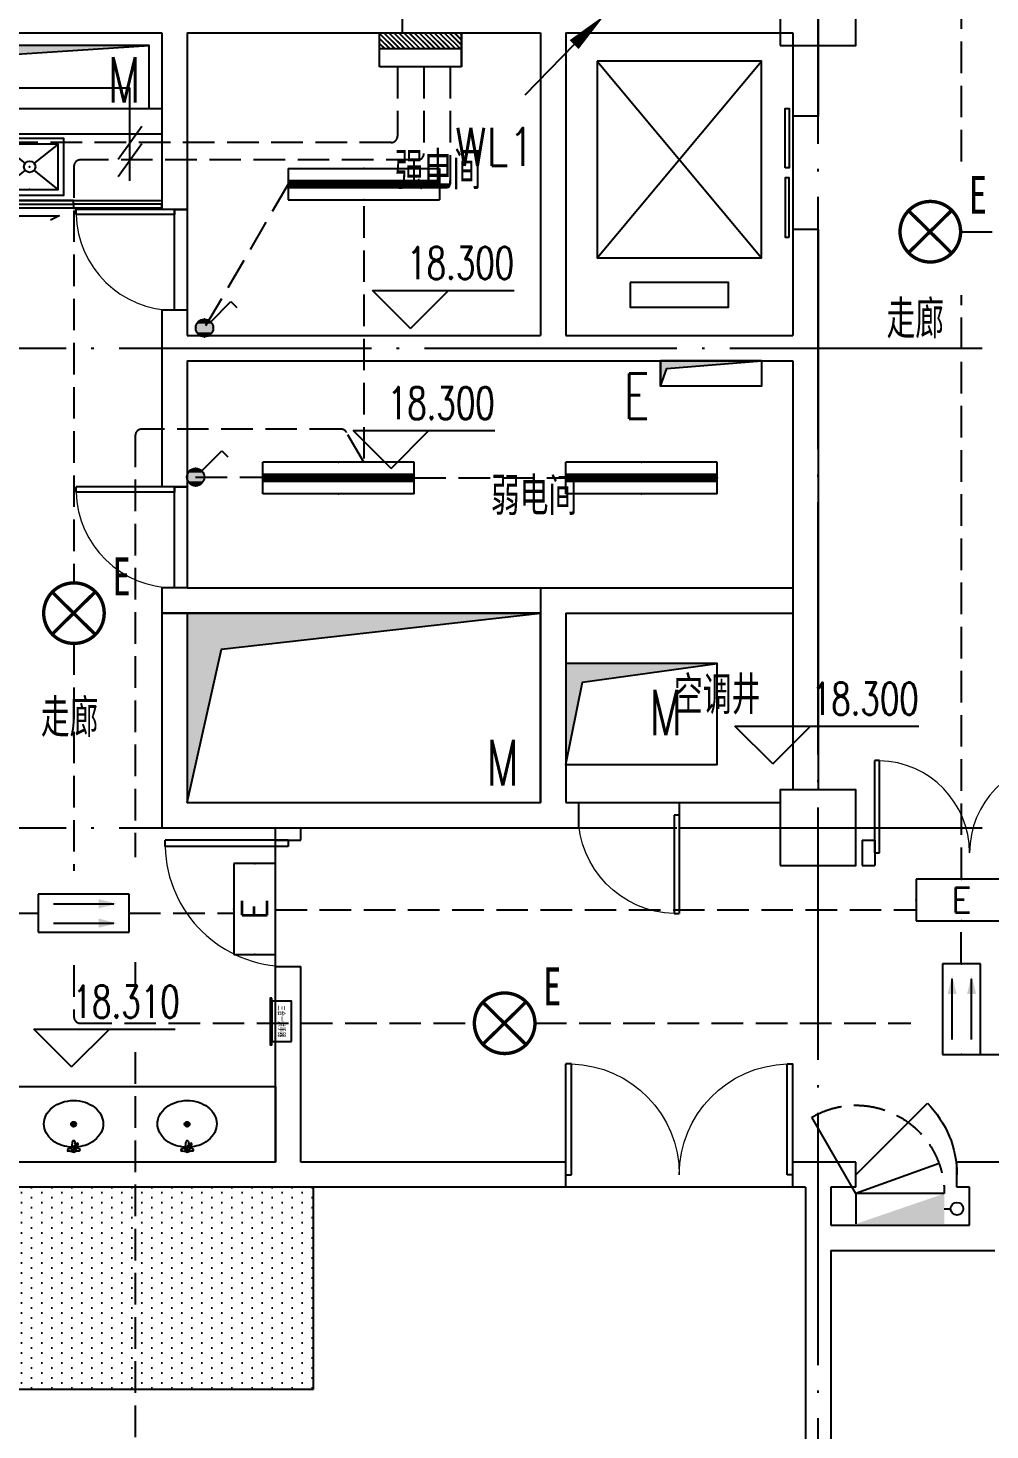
# Model space of a CAD drawing. Extents: x -621157 to 1764546, y -106808 to 741893.
# Drawn here: x 5120 to 12743, y 325227 to 336337 of the extents above; entities that cross this region are included whole.
import ezdxf
from ezdxf.enums import TextEntityAlignment as Align

# ---------------------------------------------------------------- set-up
doc = ezdxf.new("R2010")
doc.units = 0
doc.header["$LTSCALE"] = 1000
doc.header["$MEASUREMENT"] = 0
for name, pattern in [('DASH', [0.35, 0.25, -0.1]), ('XREF-A-101-平面图_t3$0$DASH', [0.35, 0.25, -0.1]), ('XREF-A-101-平面图_t3$0$DOTE', [2.42, 2, -0.2, 0.02, -0.2])]:
    doc.linetypes.add(name, pattern=pattern)
for name, color, linetype in [('0-底图', 7, 'Continuous'), ('E-EQUIP-LGT', 3, 'Continuous'), ('EQUIP', 3, 'Continuous'), ('EQUIP-照明', 3, 'Continuous'), ('SIG_TEXT', 2, 'Continuous'), ('T-EQUP-JT', 7, 'Continuous'), ('TEL_TEXT', 7, 'Continuous'), ('WIRE-应急', 4, 'DASH'), ('WIRE-控制', 6, 'Continuous'), ('XREF-A-101-平面图_t3$0$A-COLUMN', 8, 'Continuous'), ('XREF-A-101-平面图_t3$0$A-DIM_ELEV', 8, 'Continuous'), ('XREF-A-101-平面图_t3$0$A-DOTE', 8, 'Continuous'), ('XREF-A-101-平面图_t3$0$A-PUB_HATCH', 8, 'Continuous'), ('XREF-A-101-平面图_t3$0$A-ROOM-CH', 8, 'Continuous'), ('XREF-A-101-平面图_t3$0$A-STAIR', 8, 'Continuous'), ('XREF-A-101-平面图_t3$0$A-WALL', 8, 'Continuous'), ('XREF-A-101-平面图_t3$0$A-WALL-FILL', 8, 'Continuous'), ('XREF-A-101-平面图_t3$0$A-WINDOW', 8, 'Continuous'), ('XREF-A-101-平面图_t3$0$E-HOLE', 8, 'Continuous'), ('XREF-A-101-平面图_t3$0$I-FURNITURE', 8, 'Continuous'), ('XREF-A-101-平面图_t3$0$I-LVTRY', 8, 'Continuous'), ('XREF-A-101-平面图_t3$0$I-WALL-GYPSUM', 8, 'Continuous'), ('XREF-A-101-平面图_t3$0$LVTRY', 8, 'Continuous'), ('XREF-A-101-平面图_t3$0$M-HOLE', 8, 'Continuous'), ('XREF-A-101-平面图_t3$0$P-EQUIPMENT', 8, 'Continuous'), ('XREF-A-101-平面图_t3$0$水-尺寸', 8, 'Continuous'), ('云线4.22', 1, 'Continuous'), ('设备-照明', 3, 'Continuous')]:
    doc.layers.add(name, color=color, linetype=linetype)
doc.styles.add('_TEL_DIM', font='SIMPLEX', dxfattribs={"width": 0.8, "height": 3.5, "bigfont": 'HZTXT'})
doc.styles.add('DIM_FONT', font='ROMANS', dxfattribs={"width": 0.8, "bigfont": 'HZDXC'})
doc.styles.get("Standard").update_dxf_attribs({"font": 'romans.shx', "bigfont": 'HZDXC.SHX'})
doc.styles.add('STYLE1', font='simhei.ttf')
doc.styles.add('XREF-A-101-平面图_t3$0$-HZDXCROMANS', font='ROMANS.shx', dxfattribs={"bigfont": 'HZDXC.shx'})
doc.styles.add('XREF-A-101-平面图_t3$0$A-101-0-A-106-0(平面图）最终版参照底图_t3$0$XZC', font='simsun.ttc', dxfattribs={"width": 0.8})
doc.styles.add('XREF-A-101-平面图_t3$0$A-STANDARD', font='SIMPLEX', dxfattribs={"bigfont": 'GBCBIG'})
doc.styles.add('XREF-A-101-平面图_t3$0$hzdxcROMANS', font='ROMANS', dxfattribs={"width": 0.8, "bigfont": 'HZDXC'})
doc.linetypes.add('Ground', pattern='A,0.75,-0.125,[135,sr.shx,S=0.1,R=0,X=-0.15,Y=0],0.125,-0.125', length=1.125)
doc.dimstyles.get("Standard").update_dxf_attribs({"dimscale": 100, "dimtxt": 3.5, "dimasz": 1, "dimexe": 2.5, "dimexo": 3, "dimgap": 1.5, "dimtad": 1, "dimdec": 0, "dimzin": 0, "dimdsep": 46, "dimtxsty": 'Standard', "dimblk": 'ARCHTICK', "dimcen": 0.09, "dimadec": 0, "dimazin": 0, "dimtfac": 1, "dimtdec": 0, "dimtix": 1, "dimtmove": 2, "dimatfit": 3, "dimfxl": 0, "dimtolj": 1, "dimtzin": 0, "dimarcsym": 0})

# ---------------------------------------------------------------- blocks, each defined once
blk = doc.blocks.new('XREF-A-101-平面图_t3$0$柱网4F')
at = {"layer": 'XREF-A-101-平面图_t3$0$A-COLUMN'}
for points in [[(9200, -3800), (9800, -3800), (9800, -3200), (9200, -3200)], [(9200, -10300), (9800, -10300), (9800, -9700), (9200, -9700)]]:
    blk.add_lwpolyline(points, close=True, dxfattribs=at)
blk = doc.blocks.new('XREF-A-101-平面图_t3$0$ROOM')
at = {"layer": 'XREF-A-101-平面图_t3$0$A-ROOM-CH', "style": 'XREF-A-101-平面图_t3$0$-HZDXCROMANS', "width": 0.6}
for tag, p in [('中文房间名称', (0, -1000)), ('英文房间名称', (0, -1500))]:
    blk.add_attdef(tag, text='', height=300, dxfattribs=at).set_placement(p, align=Align.CENTER)
blk = doc.blocks.new('_ArchTick')
at = {"color": 0, "linetype": 'ByBlock', "const_width": 0.4}
blk.add_lwpolyline([(-0.5, -0.5), (0.5, 0.5)], dxfattribs=at)
blk = doc.blocks.new('*D25423')
at = {"layer": 'Defpoints', "color": 0}
blk.add_point((0, 0), dxfattribs=at)
blk.add_point((0, 0), dxfattribs=at)
blk.add_point((0, 0), dxfattribs=at)
blk.add_point((0, 0), dxfattribs=at)
at = {"layer": 'XREF-A-101-平面图_t3$0$水-尺寸', "color": 0, "linetype": 'ByBlock', "lineweight": -2}
blk.add_line((0, 300), (0, 250), dxfattribs=at)
blk.add_line((0, 300), (0, 250), dxfattribs=at)
blk.add_arc((0, 0), 0, 180, 180, dxfattribs=at)
at = {"layer": 'XREF-A-101-平面图_t3$0$水-尺寸', "color": 0, "linetype": 'ByBlock', "lineweight": -2, "xscale": 100, "yscale": 100, "zscale": 100}
for rotation in [90, 90.00000000000001]:
    blk.add_blockref('_ArchTick', (0, 0), dxfattribs=dict(at, rotation=rotation))
at = {"layer": 'XREF-A-101-平面图_t3$0$水-尺寸', "color": 0, "insert": (0, 0), "char_height": 350, "attachment_point": 5}
blk.add_mtext('\\A1;0%%d', dxfattribs=at)
blk = doc.blocks.new('XREF-A-101-平面图_t3$0$G$C27600906')
at = {"layer": 'XREF-A-101-平面图_t3$0$A-PUB_HATCH'}
h = blk.add_hatch(color=256, dxfattribs=at)
h.dxf.hatch_style = 1
h.paths.add_polyline_path([(800, 200000), (0, 200000), (0, 199800), (50, 199938)])
at = {"layer": 'XREF-A-101-平面图_t3$0$E-HOLE'}
blk.add_lwpolyline([(800, 200000), (0, 200000), (0, 199800), (50, 199938), (800, 200000)], dxfattribs=at)
blk.add_lwpolyline([(0, 200000), (800, 200000), (800, 199800), (0, 199800)], close=True, dxfattribs=at)
at = {"layer": 'XREF-A-101-平面图_t3$0$E-HOLE', "style": 'XREF-A-101-平面图_t3$0$hzdxcROMANS', "width": 0.7}
blk.add_text('E', height=360, dxfattribs=at).set_placement((-291, 199539))
blk = doc.blocks.new('XREF-A-101-平面图_t3$0$轴网(3)')
at = {"layer": 'XREF-A-101-平面图_t3$0$A-DOTE', "linetype": 'XREF-A-101-平面图_t3$0$DOTE'}
for p, q in [((9500, -3300), (9500, 43300)), ((-3300, 33800), (69800, 33800)), ((-3300, 30000), (69800, 30000))]:
    blk.add_line(p, q, dxfattribs=at)
blk = doc.blocks.new('XREF-A-101-平面图_t3$0$$lvtry$00000194')
at = {"color": 0}
for p, q in [((-17, -27), (-17, -17)), ((17, -27), (17, -17))]:
    blk.add_line(p, q, dxfattribs=at)
blk.add_lwpolyline([(14, -39, -0.067374), (92, -53, -0.088152), (166, -93, -0.105269), (218, -155, -0.121685), (235, -224, -0.121685), (218, -292, -0.105269), (166, -355, -0.088152), (92, -394, -0.078966), (0, -409, -0.078966), (-92, -394, -0.088152), (-166, -355, -0.105269), (-218, -292, -0.121685), (-235, -224, -0.121685), (-218, -155, -0.105269), (-166, -93, -0.088152), (-92, -53, -0.059935), (-23, -40, -0.059935)], format="xyb", dxfattribs=at)
for centre, radius in [((0, -27), 16.7), ((0, -221), 20), ((0, -221), 15)]:
    blk.add_circle(centre, radius, dxfattribs=at)
for centre, radius, start, end in [((0, -17), 16.7, 0, 180), ((-40, -17), 10.1, 106.6096, 258.1648), ((-64, 250), 259, 274.7069, 282.3732), ((-75, -197), 173, 71.36, 79.1873), ((-29, -63), 6.77, 155.344, 308.3224), ((-171, 35), 166, 324.8411, 338.1337), ((-171, 35), 170, 324.8411, 331.3523), ((-29, -63), 3.37, 155.344, 308.3224), ((100, -178), 170, 132.3141, 138.8253), ((100, -178), 166, 125.5327, 138.8253), ((-12, -42), 10.6, 201.8924, 261.774), ((-381, -99), 372, 2.3982, 6.7627), ((0, -80), 9.9, 201.7837, 338.2163), ((64, 250), 259, 257.6268, 265.2931), ((381, -99), 372, 170.1008, 177.6018), ((75, -197), 173, 100.8127, 110.4191), ((40, -17), 10.1, 281.8352, 73.3904)]:
    blk.add_arc(centre, radius, start, end, dxfattribs=at)
for p in [(0, -27), (0, -221)]:
    blk.add_point(p, dxfattribs=at)
blk = doc.blocks.new('XREF-A-101-平面图_t3$0$A-101-0-A-106-0(平面图）最终版参照底图_t3$0$A$C852bf139')
at = {"ltscale": 100}
for points in [[(-25, 157), (-345, 157), (-345, 0), (-25, 0)], [(-370, 0), (-370, -13), (0, -13), (0, 0)]]:
    blk.add_lwpolyline(points, close=True, dxfattribs=at)
at = {"style": 'XREF-A-101-平面图_t3$0$A-101-0-A-106-0(平面图）最终版参照底图_t3$0$XZC', "width": 0.6}
blk.add_text('三合一烘手器', height=50, dxfattribs=at).set_placement((-185, 79), align=Align.MIDDLE_CENTER)
blk = doc.blocks.new('XREF-A-101-平面图_t3$0$SANITARYWARELIB$SYSLIB$00000026')
at = {"color": 0}
for p, q in [((-250, -50, 0), (-39, -219, 0)), ((39, -219, 0), (250, -50, 0)), ((-250, -450, 0), (-39, -281, 0)), ((39, -281, 0), (250, -450, 0))]:
    blk.add_line(p, q, dxfattribs=at)
at = {"color": 0, "elevation": 0}
for points in [[(300, -500), (300, 0), (-300, 0), (-300, -500)], [(250, -450), (250, -50), (-250, -50), (-250, -450)]]:
    blk.add_lwpolyline(points, close=True, dxfattribs=at)
at = {"color": 0}
blk.add_circle((0, -250, 0), 50, dxfattribs=at)
for p in [(0, -50, 0), (0, -250, 0)]:
    blk.add_point(p, dxfattribs=at)
blk = doc.blocks.new('XREF-A-101-平面图_t3$0$G$CFDD5568B')
at = {"layer": 'XREF-A-101-平面图_t3$0$I-FURNITURE', "color": 251, "ltscale": 0.5}
blk.add_lwpolyline([(2800, -4930), (4200, -4930), (4200, -4990), (2800, -4990)], close=True, dxfattribs=at)
at = {"layer": 'XREF-A-101-平面图_t3$0$LVTRY'}
for points in [[(2800, -4960), (3500, -4960), (3500, -4930), (2800, -4930)], [(3500, -4990), (4200, -4990), (4200, -4960), (3500, -4960)], [(5100, -12550), (2800, -12550), (2800, -11950), (5100, -11950)]]:
    blk.add_lwpolyline(points, close=True, dxfattribs=at)
blk.add_lwpolyline([(3026, -5050), (3385, -5050), (3316, -5085)], dxfattribs=at)
at = {"layer": 'XREF-A-101-平面图_t3$0$I-LVTRY', "rotation": 270}
blk.add_blockref('XREF-A-101-平面图_t3$0$A-101-0-A-106-0(平面图）最终版参照底图_t3$0$A$C852bf139', (5070, -11620), dxfattribs=at)
at = {"layer": 'XREF-A-101-平面图_t3$0$LVTRY', "xscale": 0.9, "yscale": 0.9, "zscale": 0.9, "rotation": 180}
blk.add_blockref('XREF-A-101-平面图_t3$0$SANITARYWARELIB$SYSLIB$00000026', (3152, -4887, 0), dxfattribs=at)
at = {"layer": 'XREF-A-101-平面图_t3$0$LVTRY'}
for p, rotation in [((3501, -12471), 180.3060095053977), ((4401, -12471), 180.3060095053976)]:
    blk.add_blockref('XREF-A-101-平面图_t3$0$$lvtry$00000194', p, dxfattribs=dict(at, rotation=rotation))
blk = doc.blocks.new('*U25231')
at = {"color": 0}
blk.add_line((-450, 100), (450, 100), dxfattribs=at)
for points in [[(-40, 160), (-510, 160), (-510, 130), (-40, 130)], [(510, 130), (40, 130), (40, 160), (510, 160)]]:
    blk.add_lwpolyline(points, close=True, dxfattribs=at)
blk = doc.blocks.new('*U25230')
at = {"color": 0, "xscale": 0.001111111111111111, "yscale": 0.001111111111111111, "zscale": 0.001111111111111111}
blk.add_blockref('*U25231', (0, 0), dxfattribs=at)
blk = doc.blocks.new('XREF-A-101-平面图_t3$0$DOOR2DLIB$SYSLIB$00000107')
at = {"color": 0}
for p, q in [((0.45, 0.975), (0.5, 0.975)), ((0.45, 0), (0.45, 0.975)), ((0.5, 0), (0.5, 0.975)), ((0.5, 0), (0.45, 0))]:
    blk.add_line(p, q, dxfattribs=at)
at = {"color": 0, "lineweight": 13}
blk.add_arc((0.475, 0), 0.975, 91.4693, 180, dxfattribs=at)
blk = doc.blocks.new('XREF-A-101-平面图_t3$0$DOOR2DLIB$SYSLIB$00000108')
at = {"color": 0}
for p, q in [((-0.5, 0), (-0.5, 0.4875)), ((-0.475, 0.4875), (-0.5, 0.4875)), ((-0.475, 0), (-0.475, 0.4875)), ((0.475, 0), (0.475, 0.4875)), ((0.475, 0.4875), (0.5, 0.4875)), ((0.5, 0), (0.5, 0.4875)), ((-0.5, 0), (-0.475, 0)), ((0.5, 0), (0.475, 0))]:
    blk.add_line(p, q, dxfattribs=at)
at = {"color": 0, "lineweight": 13}
for centre, start, end in [((-0.4875, 0), 0, 88.53072), ((0.4875, 0), 91.46928, 180)]:
    blk.add_arc(centre, 0.4875, start, end, dxfattribs=at)
blk = doc.blocks.new('XREF-A-101-平面图_t3$0$DOOR2DLIB$SYSLIB$00000101')
at = {"color": 0}
blk.add_line((0.5, 0), (-0.207, 0.707), dxfattribs=at)
blk.add_arc((0.5, 0), 1, 135, 180, dxfattribs=at)
blk = doc.blocks.new('_LINKPT1')
blk.add_line((0, 0), (0, 0))
blk = doc.blocks.new('55558555')
at = {"layer": 'EQUIP'}
for p, q in [((842997, -26886), (842691, -26886)), ((842691, -26886), (842691, -27620)), ((842691, -26924), (842834, -27067)), ((842698, -26886), (842834, -27022)), ((842743, -26886), (842834, -26977)), ((842788, -26886), (842834, -26932)), ((842834, -26886), (842834, -27620)), ((842834, -26886), (842834, -26886)), ((842997, -27620), (842997, -26886)), ((842691, -26970), (842834, -27112)), ((842691, -27015), (842834, -27158)), ((842691, -27060), (842834, -27203)), ((842691, -27105), (842834, -27248)), ((842691, -27150), (842834, -27293)), ((842691, -27196), (842834, -27339)), ((842691, -27241), (842834, -27384)), ((842691, -27286), (842834, -27429)), ((842691, -27331), (842834, -27474)), ((842691, -27377), (842834, -27519)), ((842691, -27422), (842834, -27565)), ((842691, -27467), (842834, -27610)), ((842691, -27512), (842799, -27620)), ((842691, -27557), (842754, -27620)), ((842691, -27603), (842708, -27620)), ((842691, -27620), (842997, -27620))]:
    blk.add_line(p, q, dxfattribs=at)
at = {"layer": 'EQUIP', "xscale": 426.3959040000336, "yscale": 426.3959040000336, "zscale": 426.3959040000336, "rotation": 270}
blk.add_blockref('_LINKPT1', (842691, -27286), dxfattribs=at)
at = {"layer": 'EQUIP', "width": 0.8, "flags": 9}
blk.add_attdef('A', (842691, -27286), '', height=0.0128, rotation=270, dxfattribs=at)
blk.add_attdef('A', (842691, -27286), '', height=0.0128, rotation=270, dxfattribs=at)
blk = doc.blocks.new('G$CA8AFCB39')
at = {"color": 1, "xscale": -0.8829819692438469, "yscale": 0.8829819692438469, "zscale": 0.8829819693715837, "rotation": 89.9999999999999}
blk.add_blockref('55558555', (-17715, 740381), dxfattribs=at)
blk = doc.blocks.new('HC002633132082')
at = {"layer": 'EQUIP-照明', "color": 0, "linetype": 'Continuous', "const_width": 0.267}
blk.add_lwpolyline([(-2.37, 0, 1), (2.43, 0, 1)], format="xyb", close=True, dxfattribs=at)
for points in [[(-1.7, 1.67), (1.7, -1.67)], [(-1.7, -1.67), (-1.7, -1.67), (1.7, 1.67)]]:
    blk.add_lwpolyline(points, dxfattribs=at)
at = {"layer": 'EQUIP-照明', "color": 0}
blk.add_point((0, 0), dxfattribs=at)
at = {"color": 0, "width": 0.7}
blk.add_attdef('PSFHATT', (4.48, -2.4), '', height=0.025, dxfattribs=at)
at = {"layer": 'EQUIP-照明', "color": 0, "style": 'STYLE1', "width": 0.7}
blk.add_text('E', height=3, dxfattribs=at).set_placement((3.81, 1.42), align=Align.CENTER)
at = {"layer": 'EQUIP-照明', "color": 0, "style": '_TEL_DIM', "flags": 1}
blk.add_attdef('A', text='', height=0.0001, dxfattribs=at).set_placement((0.03, 0), align=Align.MIDDLE_CENTER)
blk = doc.blocks.new('HC002649110740')
at = {"layer": 'EQUIP-照明', "color": 0}
for p, q in [((3.6, 3.3), (-3.6, 3.3)), ((-3.6, 3.3), (-3.6, 0)), ((3.6, 0), (3.6, 3.3)), ((-3.6, 0), (3.6, 0))]:
    blk.add_line(p, q, dxfattribs=at)
for p in [(0, 3.3), (-3.6, 1.65), (3.6, 1.65), (0, 0)]:
    blk.add_point(p, dxfattribs=at)
at = {"color": 0, "width": 0.7}
blk.add_attdef('PSFHATT', (9.31, 0), '', height=0.025, dxfattribs=at)
at = {"layer": 'EQUIP-照明', "color": 0, "style": '_TEL_DIM'}
blk.add_attdef('$TEXT$', text='', height=2, dxfattribs=at).set_placement((0, 1.65), align=Align.MIDDLE_CENTER)
at = {"layer": 'EQUIP-照明', "color": 0, "style": '_TEL_DIM', "flags": 1}
blk.add_attdef('A', text='', height=0.0001, dxfattribs=at).set_placement((0, 0), align=Align.MIDDLE_CENTER)
blk = doc.blocks.new('HC002651110953')
at = {"layer": 'E-EQUIP-LGT', "color": 0}
for p, q in [((-7.2, 1.5), (-7.2, -1.5)), ((0, 1.5), (-7.2, 1.5)), ((0, -1.5), (0, 1.5)), ((-6, 0.74), (-1.2, 0.74)), ((-6, -0.8), (-1.2, -0.8)), ((-7.2, -1.5), (0, -1.5))]:
    blk.add_line(p, q, dxfattribs=at)
for p in [(-7.2, 0), (0, 0)]:
    blk.add_point(p, dxfattribs=at)
for points in [[(-2.4, 0.38), (-0.96, 0.74), (-2.4, 1.1)], [(-2.4, -1.16), (-0.96, -0.8), (-2.4, -0.44)]]:
    blk.add_solid(points, dxfattribs=at)
at = {"color": 0, "width": 0.7}
blk.add_attdef('PSFHATT', (0.02, -1.5), '', height=0.025, dxfattribs=at)
at = {"layer": 'E-EQUIP-LGT', "color": 0, "style": '_TEL_DIM', "flags": 1}
for tag in ['A', 'REMARK']:
    blk.add_attdef(tag, text='', height=0.0001, dxfattribs=at).set_placement((-3.6, -1.5), align=Align.MIDDLE_CENTER)
blk = doc.blocks.new('$equip_U$00000103(3T96GD2-PC)')
for p, q in [((-1.2, 0.25), (1.2, 0.25)), ((-1.2, 0.25), (-1.2, -0.25)), ((1.2, 0.25), (1.2, -0.25)), ((-1.2, -0.25), (1.2, -0.25))]:
    blk.add_line(p, q)
at = {"const_width": 0.14}
blk.add_lwpolyline([(-1.2, 0), (1.2, 0)], dxfattribs=at)
for p in [(0, 0.25), (-1.2, 0), (1.2, 0), (0, -0.25)]:
    blk.add_point(p)
at = {"color": 7, "style": '_TEL_DIM', "flags": 1}
for tag in ['A', 'REMARK']:
    blk.add_attdef(tag, text='', height=0.00002, dxfattribs=at).set_placement((0, 0), align=Align.MIDDLE_CENTER)
blk = doc.blocks.new('$equip_U$00000113(3T96GD2-PC)')
blk.add_blockref('$equip_U$00000103(3T96GD2-PC)', (0, 0))
at = {"color": 7, "style": '_TEL_DIM', "flags": 1}
for tag in ['A', 'REMARK']:
    blk.add_attdef(tag, text='', height=0.00002, dxfattribs=at).set_placement((0, 0), align=Align.MIDDLE_CENTER)
blk = doc.blocks.new('$equip_U$00000128(7WHLKQ2-PC)')
blk.add_blockref('$equip_U$00000113(3T96GD2-PC)', (0, 0))
at = {"color": 7, "style": '_TEL_DIM', "flags": 1}
blk.add_attdef('A', text='', height=0.00002, dxfattribs=at).set_placement((0, 0), align=Align.MIDDLE_CENTER)
blk = doc.blocks.new('*X14702')
at = {"color": 0, "linetype": 'Continuous'}
for p, q in [((192.59, 446.72), (193.93, 448.06)), ((192.65, 447.21), (193.44, 448)), ((192.67, 446.38), (194.27, 447.98)), ((192.81, 446.1), (194.55, 447.84)), ((193.01, 445.87), (194.78, 447.64)), ((193.27, 445.7), (194.95, 447.39)), ((193.58, 445.59), (195.06, 447.07)), ((193.98, 445.57), (195.08, 446.67))]:
    blk.add_line(p, q, dxfattribs=at)
blk = doc.blocks.new('HC001445')
at = {"color": 4, "linetype": 'Continuous'}
for p, q in [((0.132, 0.058), (3.238, 3.233)), ((-5.47, -5.531), (-2.364, -2.356))]:
    blk.add_line(p, q, dxfattribs=at)
for points in [[(3.238, 3.233, 0.8, 0, 0), (5.189, 5.119, 0, 0, 0)], [(-2.364, -2.356, 0.8, 0, 0), (-0.412, -0.47, 0, 0, 0)]]:
    blk.add_lwpolyline(points, format="xyseb", dxfattribs=at)
blk.add_circle((0, 0), 0.625, dxfattribs=at)
at = {"color": 4, "linetype": 'Continuous', "xscale": 0.5, "yscale": 0.5, "zscale": 0.5}
blk.add_blockref('*X14702', (-96.918, -223.407), dxfattribs=at)
blk = doc.blocks.new('HC002557118160')
at = {"layer": 'EQUIP-照明', "color": 0}
for p, q in [((0.74, 1.78), (3.13, 4.17)), ((3.13, 4.17), (3.83, 3.46))]:
    blk.add_line(p, q, dxfattribs=at)
blk.add_circle((0, 1.04), 1.04, dxfattribs=at)
for p in [(0, 2.08), (-1.04, 1.04), (0, 0), (1.04, 1.04)]:
    blk.add_point(p, dxfattribs=at)
for points in [[(-0.52, 1.94), (0.52, 1.94), (-0.9, 1.56), (0.9, 1.56)], [(0, 2.08), (0, 2.08), (-0.52, 1.94), (0.52, 1.94)], [(-0.9, 1.56), (0.9, 1.56), (-1.04, 1.04), (1.04, 1.04)], [(-0.9, 0.52), (0.9, 0.52), (-1.04, 1.04), (1.04, 1.04)], [(-0.52, 0.14), (0.52, 0.14), (-0.9, 0.52), (0.9, 0.52)], [(0, 0), (0, 0), (-0.52, 0.14), (0.52, 0.14)]]:
    blk.add_solid(points, dxfattribs=at)
at = {"layer": 'TEL_TEXT', "color": 0, "style": '_TEL_DIM', "flags": 1}
blk.add_attdef('A', text='', height=0.0001, dxfattribs=at).set_placement((0, 0), align=Align.MIDDLE_CENTER)
at = {"layer": '云线4.22', "color": 0, "style": '_TEL_DIM', "width": 0.7}
blk.add_attdef('PSFHATT', (3.85, 0), '', height=0.025, dxfattribs=at)
blk = doc.blocks.new('XREF-A-101-平面图_t3$0$单出口消火栓新')
for p, q in [((-240, 700), (-846.2, 1050)), ((-479.4, 42.2), (-240, 700)), ((-240, 0), (-240, 700)), ((-240, 700), (0, 700))]:
    blk.add_line(p, q)
at = {"color": 0, "linetype": 'XREF-A-101-平面图_t3$0$DASH'}
blk.add_arc((-240, 700), 700, 150, 270, dxfattribs=at)
blk.add_solid([(-240, 0), (0, 0), (0, 700)])
at = {"layer": 'XREF-A-101-平面图_t3$0$水-尺寸', "linetype": 'ByBlock'}
dim = blk.add_angular_dim_3p(base=(0, 0), center=(0, 0), p1=(0, 0), p2=(0, 0), dimstyle='Standard', dxfattribs=at)
dim.commit()
dim.dimension.update_dxf_attribs({"geometry": '*D25423', "text_midpoint": (0, 0)})
blk = doc.blocks.new('*U25256')
at = {"layer": 'XREF-A-101-平面图_t3$0$P-EQUIPMENT', "color": 10}
blk.add_line((0, 120), (50, 120), dxfattribs=at)
at = {"layer": 'XREF-A-101-平面图_t3$0$P-EQUIPMENT'}
blk.add_circle((100, 120), 50, dxfattribs=at)
at = {"layer": 'XREF-A-101-平面图_t3$0$P-EQUIPMENT', "xscale": -1, "rotation": 90}
blk.add_blockref('XREF-A-101-平面图_t3$0$单出口消火栓新', (0, 0), dxfattribs=at)
blk = doc.blocks.new('XREF-A-101-平面图_t3$0$G$C156FCA62')
at = {"layer": 'XREF-A-101-平面图_t3$0$P-EQUIPMENT'}
blk.add_blockref('*U25256', (10500, 326860), dxfattribs=at)
blk = doc.blocks.new('*U25374')
at = {"layer": 'XREF-A-101-平面图_t3$0$P-EQUIPMENT', "color": 10}
blk.add_line((0, 120), (50, 120), dxfattribs=at)
at = {"layer": 'XREF-A-101-平面图_t3$0$P-EQUIPMENT'}
blk.add_circle((100, 120), 50, dxfattribs=at)
at = {"layer": 'XREF-A-101-平面图_t3$0$P-EQUIPMENT', "xscale": -1, "rotation": 90}
blk.add_blockref('XREF-A-101-平面图_t3$0$单出口消火栓新', (0, 0), dxfattribs=at)
blk = doc.blocks.new('XREF-A-101-平面图_t3$0$G$C646F86AA')
at = {"layer": 'XREF-A-101-平面图_t3$0$P-EQUIPMENT'}
blk.add_blockref('*U25374', (10500, 326860), dxfattribs=at)
blk = doc.blocks.new('XREF-A-101-平面图_t3')
at = {"layer": 'XREF-A-101-平面图_t3$0$A-PUB_HATCH'}
h = blk.add_hatch(dxfattribs=at)
h.set_pattern_fill('DOTS', color=256, scale=50, angle=270)
h.set_pattern_definition([(270, (199300, 564955), (79.375, -39.6875), [0, -79.375])])
h.paths.add_polyline_path([(205500, 325550), (205500, 327150), (200300, 327150), (200300, 325550)])
at = {"layer": 'XREF-A-101-平面图_t3$0$A-WALL'}
for p, q in [((205300, 327150), (202800, 327150)), ((207500, 327150), (205300, 327150)), ((209400, 327150), (209300, 327150)), ((209400, 327150), (209400, 326750)), ((209600, 327150), (209600, 326850)), ((209800, 327150), (209600, 327150)), ((210700, 327150), (210600, 327150)), ((210700, 326850), (210700, 327150)), ((209600, 326850), (210700, 326850)), ((209400, 326750), (209400, 320100)), ((209600, 326650), (210900, 326650)), ((209600, 326650), (209600, 320100))]:
    blk.add_line(p, q, dxfattribs=at)
at = {"layer": 'XREF-A-101-平面图_t3$0$A-WINDOW'}
blk.add_line((209300, 327150), (207500, 327150), dxfattribs=at)
for points in [[(204400, 334900), (204500, 334900), (204500, 334100), (204400, 334100)], [(204400, 332700), (204500, 332700), (204500, 331900), (204400, 331900)]]:
    blk.add_lwpolyline(points, close=True, dxfattribs=at)
at = {"layer": 'XREF-A-101-平面图_t3$0$M-HOLE'}
blk.add_lwpolyline([(205500, 325550), (205500, 327150), (200300, 327150), (200300, 325550)], close=True, dxfattribs=at)
for name, p in [('XREF-A-101-平面图_t3$0$G$C27600906', (208250, 133700)), ('XREF-A-101-平面图_t3$0$G$C156FCA62', (200000, 0))]:
    blk.add_blockref(name, p)
at = {"layer": 'XREF-A-101-平面图_t3$0$A-COLUMN'}
blk.add_blockref('XREF-A-101-平面图_t3$0$柱网4F', (200000, 340000), dxfattribs=at)
at = {"layer": 'XREF-A-101-平面图_t3$0$A-DOTE'}
blk.add_blockref('XREF-A-101-平面图_t3$0$轴网(3)', (200000, 300000), dxfattribs=at)
at = {"layer": 'XREF-A-101-平面图_t3$0$A-ROOM-CH'}
ref = blk.add_blockref('XREF-A-101-平面图_t3$0$ROOM', (206489, 336059), dxfattribs=at)
ref.add_attrib('中文房间名称', '强电间', dxfattribs={"height": 300, "style": 'XREF-A-101-平面图_t3$0$-HZDXCROMANS', "width": 0.8}).set_placement((206489, 335059), align=Align.CENTER)
ref = blk.add_blockref('XREF-A-101-平面图_t3$0$ROOM', (210270, 334879), dxfattribs=at)
ref.add_attrib('中文房间名称', '走廊', dxfattribs={"height": 300, "style": 'XREF-A-101-平面图_t3$0$-HZDXCROMANS', "width": 0.8}).set_placement((210270, 333879), align=Align.CENTER)
ref = blk.add_blockref('XREF-A-101-平面图_t3$0$ROOM', (207249, 333477), dxfattribs=at)
ref.add_attrib('中文房间名称', '弱电间', dxfattribs={"height": 300, "style": 'XREF-A-101-平面图_t3$0$-HZDXCROMANS', "width": 0.8}).set_placement((207249, 332477), align=Align.CENTER)
ref = blk.add_blockref('XREF-A-101-平面图_t3$0$ROOM', (208700, 331900), dxfattribs=at)
ref.add_attrib('中文房间名称', '空调井', dxfattribs={"height": 300, "style": 'XREF-A-101-平面图_t3$0$-HZDXCROMANS', "width": 0.8}).set_placement((208700, 330900), align=Align.CENTER)
ref = blk.add_blockref('XREF-A-101-平面图_t3$0$ROOM', (203569, 331720), dxfattribs=at)
ref.add_attrib('中文房间名称', '走廊', dxfattribs={"height": 300, "style": 'XREF-A-101-平面图_t3$0$-HZDXCROMANS', "width": 0.8}).set_placement((203569, 330720), align=Align.CENTER)
blk.add_blockref('XREF-A-101-平面图_t3$0$G$CFDD5568B', (200100, 339900))
at = {"layer": 'XREF-A-101-平面图_t3$0$A-PUB_HATCH'}
h = blk.add_hatch(color=256, dxfattribs=at)
h.dxf.hatch_style = 1
h.paths.add_polyline_path([(204200, 336200), (202500, 336200), (202500, 335700), (202622, 336096)])
h = blk.add_hatch(color=256, dxfattribs=at)
h.dxf.hatch_style = 1
h.paths.add_polyline_path([(207300, 331700), (204500, 331700), (204500, 330200), (204773, 331414)])
h = blk.add_hatch(color=256, dxfattribs=at)
h.dxf.hatch_style = 1
h.paths.add_polyline_path([(208700, 331300), (207500, 331300), (207500, 330500), (207632, 331152)])
at = {"layer": 'XREF-A-101-平面图_t3$0$A-DIM_ELEV'}
for p, q in [((206270, 333957), (205970, 334257)), ((205970, 334257), (207090, 334257)), ((206270, 333957), (206570, 334257)), ((206116, 332847), (205816, 333147)), ((205816, 333147), (206937, 333147)), ((206116, 332847), (206416, 333147)), ((209140, 330505), (208840, 330805)), ((208840, 330805), (210297, 330805)), ((209140, 330505), (209440, 330805)), ((203584, 328104), (203284, 328404)), ((203284, 328404), (204404, 328404)), ((203584, 328104), (203884, 328404))]:
    blk.add_line(p, q, dxfattribs=at)
at = {"layer": 'XREF-A-101-平面图_t3$0$A-STAIR'}
for p, q in [((207750, 336075), (209050, 334515)), ((207750, 334515), (209050, 336075))]:
    blk.add_line(p, q, dxfattribs=at)
for points in [[(207750, 336075), (207750, 334515), (209050, 334515), (209050, 336075)], [(208010, 334320), (208010, 334125), (208790, 334125), (208790, 334320)]]:
    blk.add_lwpolyline(points, close=True, dxfattribs=at)
at = {"layer": 'XREF-A-101-平面图_t3$0$A-WALL'}
for p, q in [((202800, 335700), (204300, 335700)), ((204300, 335700), (204300, 335500)), ((202900, 335500), (204300, 335500)), ((207300, 331900), (207300, 330200)), ((207300, 331900), (209300, 331900)), ((209300, 331900), (209300, 331700)), ((204300, 331700), (204300, 330000)), ((204500, 331700), (204300, 331700)), ((204500, 331700), (204500, 330200)), ((207500, 331700), (207500, 330200)), ((207500, 331700), (209300, 331700)), ((204500, 330200), (205300, 330200)), ((205300, 330200), (207300, 330200)), ((207500, 330200), (207600, 330200)), ((208400, 330200), (209200, 330200)), ((209200, 330200), (209200, 330000)), ((204300, 330000), (205200, 330000)), ((205200, 329900), (205200, 330000)), ((205400, 329900), (205400, 330000)), ((205400, 330000), (207400, 330000)), ((207400, 330000), (207600, 330000)), ((208400, 330000), (209200, 330000)), ((205200, 327350), (205200, 328900)), ((205400, 327350), (205400, 328900)), ((205200, 327350), (202900, 327350)), ((207500, 327350), (205400, 327350)), ((209500, 327350), (209300, 327350)), ((209800, 327350), (209500, 327350)), ((210800, 327350), (210600, 327350)), ((214500, 327350), (210800, 327350))]:
    blk.add_line(p, q, dxfattribs=at)
for points in [[(207600, 330200), (207600, 330000)], [(208400, 330200), (208400, 330000)], [(205200, 329900), (205400, 329900)], [(205200, 328900), (205400, 328900)], [(207500, 327150), (207500, 327350)], [(209300, 327150), (209300, 327350)], [(209800, 327150), (209800, 327350)], [(210600, 327150), (210600, 327350)]]:
    blk.add_lwpolyline(points, dxfattribs=at)
at = {"layer": 'XREF-A-101-平面图_t3$0$A-WALL-FILL', "color": 171}
for p, q in [((209500, 336500), (209500, 335640)), ((200700, 336300), (204300, 336300)), ((204300, 336300), (204300, 334900)), ((204500, 336300), (207300, 336300)), ((204500, 336300), (204500, 334900)), ((207300, 336300), (207300, 333900)), ((207500, 336300), (207500, 333900)), ((207500, 336300), (209300, 336300)), ((209300, 336300), (209300, 335640)), ((209300, 334740), (209300, 333900)), ((209500, 334740), (209500, 333800)), ((204300, 334100), (204300, 333800)), ((204500, 334100), (204500, 333900)), ((204500, 333900), (207300, 333900)), ((207500, 333900), (209300, 333900)), ((204300, 333800), (204300, 332700)), ((209500, 333800), (209500, 330300)), ((204500, 333700), (207400, 333700)), ((204500, 333700), (204500, 332700)), ((207400, 333700), (209300, 333700)), ((209300, 333700), (209300, 330300)), ((204300, 331900), (204300, 331700)), ((204500, 331900), (207300, 331900)), ((207300, 331900), (207300, 331700)), ((204300, 331700), (207300, 331700)), ((209500, 330300), (209300, 330300))]:
    blk.add_line(p, q, dxfattribs=at)
for points in [[(209500, 335640), (209300, 335640)], [(204500, 334900), (204300, 334900)], [(209500, 334740), (209300, 334740)], [(204500, 334100), (204300, 334100)], [(204500, 332700), (204300, 332700)], [(204500, 331900), (204300, 331900)]]:
    blk.add_lwpolyline(points, dxfattribs=at)
at = {"layer": 'XREF-A-101-平面图_t3$0$A-WINDOW'}
for p, q in [((204500, 334900), (204500, 334100)), ((204500, 332700), (204500, 331900)), ((207600, 330200), (208400, 330200)), ((205200, 328900), (205200, 329900))]:
    blk.add_line(p, q, dxfattribs=at)
at = {"layer": 'XREF-A-101-平面图_t3$0$I-WALL-GYPSUM'}
for p, q in [((209850, 329900), (209950, 329900)), ((209850, 329900), (209850, 329700)), ((209850, 329700), (209950, 329700))]:
    blk.add_line(p, q, dxfattribs=at)
blk.add_lwpolyline([(209950, 329900), (209950, 329700)], dxfattribs=at)
at = {"layer": 'XREF-A-101-平面图_t3$0$M-HOLE'}
for points in [[(202500, 335700), (204200, 335700), (204200, 336200), (202500, 336200)], [(204500, 330200), (207300, 330200), (207300, 331700), (204500, 331700)], [(207500, 330500), (208700, 330500), (208700, 331300), (207500, 331300)]]:
    blk.add_lwpolyline(points, close=True, dxfattribs=at)
for points in [[(204200, 336200), (202500, 336200), (202500, 335700), (202622, 336096), (204200, 336200)], [(207300, 331700), (204500, 331700), (204500, 330200), (204773, 331414), (207300, 331700)], [(208700, 331300), (207500, 331300), (207500, 330500), (207632, 331152), (208700, 331300)]]:
    blk.add_lwpolyline(points, dxfattribs=at)
blk.add_blockref('XREF-A-101-平面图_t3$0$G$C646F86AA', (200000, 0))
blk.add_blockref('XREF-A-101-平面图_t3$0$G$C646F86AA', (200000, 0))
at = {"layer": 'XREF-A-101-平面图_t3$0$A-WINDOW'}
for name, p, xscale, yscale, zscale, rotation in [('*U25230', (209400, 335190), 900, -900, 900, 270.0000000000008), ('XREF-A-101-平面图_t3$0$DOOR2DLIB$SYSLIB$00000107', (204400, 334500), -800, -800, -800, 270.0000000000008), ('XREF-A-101-平面图_t3$0$DOOR2DLIB$SYSLIB$00000107', (204400, 332300), -800, -800, -800, 270.0000000000008), ('XREF-A-101-平面图_t3$0$DOOR2DLIB$SYSLIB$00000107', (205300, 329400), 1000, 1000, 1000, 90), ('XREF-A-101-平面图_t3$0$DOOR2DLIB$SYSLIB$00000108', (208400, 327250), 1800, -1800, 1800, 180), ('XREF-A-101-平面图_t3$0$DOOR2DLIB$SYSLIB$00000101', (210200, 327250), 800, -800, 800, 180)]:
    blk.add_blockref(name, p, dxfattribs=dict(at, xscale=xscale, yscale=yscale, zscale=zscale, rotation=rotation))
for name, p, xscale, yscale, zscale in [('XREF-A-101-平面图_t3$0$DOOR2DLIB$SYSLIB$00000108', (210700, 329800), 1500, 1500, 1500), ('XREF-A-101-平面图_t3$0$DOOR2DLIB$SYSLIB$00000107', (208000, 330100), 800, -800, 800)]:
    blk.add_blockref(name, p, dxfattribs=dict(at, xscale=xscale, yscale=yscale, zscale=zscale))
at = {"layer": 'XREF-A-101-平面图_t3$0$A-DIM_ELEV', "color": 7, "style": 'XREF-A-101-平面图_t3$0$A-STANDARD', "width": 0.705882}
for s, p in [('18.300', (206243, 334347)), ('18.300', (206089, 333237)), ('18.300', (209449, 330895)), ('18.310', (203592, 328494))]:
    blk.add_text(s, height=255, dxfattribs=at).set_placement(p)
at = {"layer": 'XREF-A-101-平面图_t3$0$M-HOLE', "style": 'XREF-A-101-平面图_t3$0$hzdxcROMANS', "width": 0.7}
for p in [(203871, 335746), (208164, 330733), (206871, 330335)]:
    blk.add_text('M', height=360, dxfattribs=at).set_placement(p)

msp = doc.modelspace()

# ---------------------------------------------------------------- block references
at = {"layer": '0-底图'}
msp.add_blockref('XREF-A-101-平面图_t3', (-198119, 0), dxfattribs=at)

# ---------------------------------------------------------------- next in the draw order: linework, layer by layer
at = {"layer": 'SIG_TEXT', "color": 2}
for points in [[(8085, 341104), (8085, 336300)], [(-2033, 335864), (5928, 335864)], [(5928, 335126), (5928, 335864)], [(5833, 335299), (6023, 335560)], [(5833, 335161), (6023, 335422)]]:
    msp.add_lwpolyline(points, dxfattribs=at)
at = {"layer": 'WIRE-应急'}
for points in [[(12517, 335280), (12517, 338144)], [(8465, 336030), (8465, 335100)], [(7181, 335100), (6518, 333960)], [(8381, 335100), (8465, 335100)], [(7781, 334925), (7781, 332897)], [(12510, 334723), (13384, 334723)], [(12517, 329592), (12517, 334221)], [(6448, 332778), (6981, 332778)], [(8181, 332772), (9381, 332772)], [(5484, 331460), (5484, 329659)], [(5921, 329323), (6751, 329323)], [(7081, 329350), (12157, 329350)], [(12514, 328922), (12514, 329262)], [(5970, 328935), (5970, 328743)], [(9137, 328450), (12115, 328450)], [(12667, 328202), (15718, 328202)]]:
    msp.add_lwpolyline(points, dxfattribs=at)
for points in [[(8048, 336030), (8048, 335480, -0.414214), (7998, 335430), (4981, 335430, 0.414214), (4931, 335380), (4931, 333813)], [(8257, 336030), (8257, 335342, -0.414214), (8207, 335292), (5534, 335292, 0.414214), (5484, 335242), (5484, 331940)], [(4931, 333093), (4931, 329373, 0.414214), (4981, 329323), (5201, 329323)], [(7781, 332897), (7644, 333133, 0.267953), (7601, 333158), (6020, 333158, 0.414214), (5970, 333108), (5970, 329766)], [(5484, 328910), (5484, 328500, 0.414214), (5534, 328450), (8657, 328450)], [(5970, 328221), (5970, 314300, 0.414214), (6020, 314250), (19473, 314250)]]:
    msp.add_lwpolyline(points, format="xyb", dxfattribs=at)

# ---------------------------------------------------------------- next in the draw order: block references
at = {"color": 1, "xscale": -0.8829819692438469, "yscale": 0.8829819692438469, "zscale": 0.8829819693715837, "rotation": 89.99999999999987}
msp.add_blockref('55558555', (-15835, 1080381), dxfattribs=at)
at = {"layer": 'EQUIP-照明', "xscale": 500.0000000023283, "yscale": 500.0000000023283, "zscale": 500.0000000023283}
msp.add_blockref('$equip_U$00000128(7WHLKQ2-PC)', (7781, 335100), dxfattribs=at)
at = {"layer": 'EQUIP-照明', "xscale": 500.0000000023283, "yscale": 500.0000000023283, "zscale": 500.0000000023283, "rotation": 180}
for p in [(7581, 332772), (9981, 332772)]:
    msp.add_blockref('$equip_U$00000128(7WHLKQ2-PC)', p, dxfattribs=at)
at = {"layer": 'T-EQUP-JT', "color": 7, "linetype": 'Continuous', "ltscale": 5, "xscale": 125, "yscale": 125, "zscale": 125}
msp.add_blockref('HC001445', (9743, 336500), dxfattribs=at)
at = {"layer": 'WIRE-控制', "linetype": 'Ground'}
msp.add_blockref('G$CA8AFCB39', (1881, 340000), dxfattribs=at)
at = {"layer": '设备-照明', "xscale": 100, "yscale": 100, "zscale": 100}
for name, p in [('HC002633132082', (12267, 334723)), ('HC002633132082', (5481, 331700)), ('HC002651110953', (5921, 329323)), ('HC002633132082', (8894, 328450))]:
    msp.add_blockref(name, p, dxfattribs=at)
at = {"layer": '设备-照明', "color": 3, "xscale": 66.66666666666666, "yscale": 66.66666666666666, "zscale": 66.66666666666666}
for p in [(6518, 333891), (6448, 332709)]:
    msp.add_blockref('HC002557118160', p, dxfattribs=at)
at = {"layer": '设备-照明'}
ref = msp.add_blockref('HC002649110740', (7081, 329355), dxfattribs=dict(at, xscale=100, yscale=100, zscale=100, rotation=90))
ref.add_attrib('$TEXT$', 'E', dxfattribs={"layer": '0', "color": 0, "height": 200, "rotation": 90, "style": '_TEL_DIM'}).set_placement((6916, 329355), align=Align.MIDDLE_CENTER)
ref = msp.add_blockref('HC002649110740', (12517, 329262), dxfattribs=dict(at, xscale=100, yscale=100, zscale=100))
ref.add_attrib('$TEXT$', 'E', dxfattribs={"layer": '0', "color": 0, "height": 200, "style": '_TEL_DIM'}).set_placement((12517, 329427), align=Align.MIDDLE_CENTER)
at = {"layer": '设备-照明', "xscale": 100, "yscale": 100, "zscale": 100, "rotation": 90}
msp.add_blockref('HC002651110953', (12517, 328922), dxfattribs=at)

# ---------------------------------------------------------------- next in the draw order: texts
at = {"layer": 'SIG_TEXT', "color": 1, "style": 'DIM_FONT', "width": 0.8}
msp.add_text('WL1', height=300, dxfattribs=at).set_placement((9134, 335245), align=Align.RIGHT)

doc.saveas('drawing.dxf')
